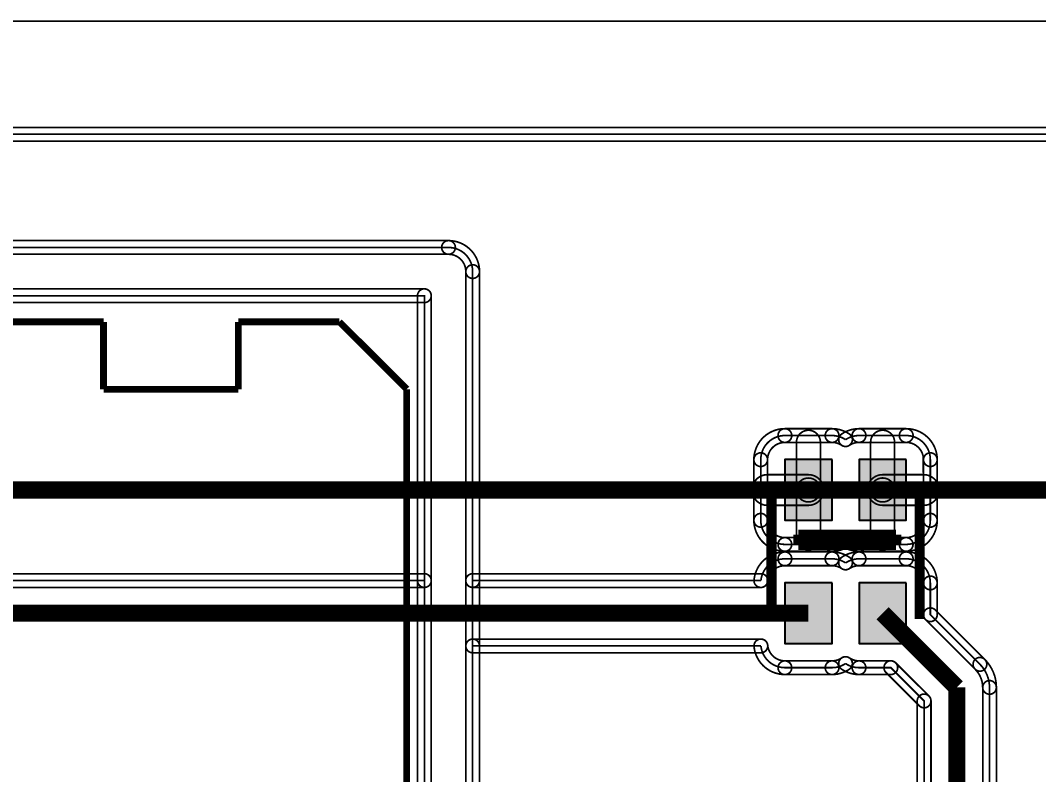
# Model space of a CAD drawing. Header units: millimetres. Extents: x -20.3 to 71.3, y -20.5 to 20.3.
# Drawn here: x 34.37 to 49.47, y 9.13 to 20.33 of the extents above; entities that cross this region are included whole.
import ezdxf

# ---------------------------------------------------------------- set-up
doc = ezdxf.new("R2010")
doc.units = ezdxf.units.MM
for name, color, linetype, true_color in [('Bottom Layer', 7, 'Continuous', 0x0000ff), ('Top Layer', 7, 'Continuous', 0xff0000), ('Top Silkscreen Layer', 7, 'Continuous', 0xffcc00)]:
    doc.layers.add(name, color=color, linetype=linetype, true_color=true_color)

msp = doc.modelspace()

# ---------------------------------------------------------------- hatches: boundary and pattern name
at = {"layer": 'Top Layer'}
for points in [[(46.409, 13.811), (45.709, 13.811), (45.709, 12.911), (46.409, 12.911)], [(47.509, 13.811), (46.809, 13.811), (46.809, 12.911), (47.509, 12.911)], [(46.409, 11.981), (45.709, 11.981), (45.709, 11.081), (46.409, 11.081)], [(47.509, 11.981), (46.809, 11.981), (46.809, 11.081), (47.509, 11.081)]]:
    msp.add_hatch(color=256, dxfattribs=at).paths.add_polyline_path(points)

# ---------------------------------------------------------------- linework, layer by layer
at = {"layer": 'Bottom Layer', "const_width": 0.0254}
for points in [[(-20.32, 20.32), (71.12, 20.32), (71.12, -20.193), (71.247, -20.32), (-20.066, -20.32), (-20.193, -20.447)], [(19.076, -17.039), (19.076, 16.245), (40.36, 16.245), (40.36, -17.039)]]:
    msp.add_lwpolyline(points, close=True, dxfattribs=at)
for points in [[(0.449, 18.54, -1), (0.449, 18.743), (49.999, 18.743, -1), (49.999, 18.54)], [(0, -18.642, -0.414214), (-18.642, 0, -0.414188), (-0.002, 18.642), (0.392, 18.638), (0.392, 18.638, 0.0013), (0.393, 18.638), (0.393, 18.638, 0.0013), (0.395, 18.638, 0.037953), (0.449, 18.642), (49.999, 18.642), (50.166, 18.641, -0.411609), (68.642, 0, -0.414214), (50, -18.642, -0.000105), (49.992, -18.642), (49.96, -18.642), (49.96, -18.642, 0.000262), (49.96, -18.642, 0.004211), (49.954, -18.642), (0, -18.642)], [(18.718, 16.86, -1), (18.718, 17.063), (40.718, 17.063, -1), (40.718, 16.86)], [(40.718, 17.063, -0.414214), (41.178, 16.603, -1), (40.975, 16.603, 0.414214), (40.718, 16.86, -1)], [(40.718, 16.86, -1), (40.718, 17.063), (40.718, 17.063, -1), (40.718, 16.86)], [(41.178, -17.397, -1), (40.975, -17.397), (40.975, 16.603, -1), (41.178, 16.603)], [(40.975, 16.603, -1), (41.178, 16.603), (41.178, 16.603, -1), (40.975, 16.603)], [(19.076, 16.143, -1), (19.076, 16.346), (40.36, 16.346, -1), (40.36, 16.143)], [(40.258, 16.245, -1), (40.462, 16.245), (40.462, -17.039, -1), (40.258, -17.039)]]:
    msp.add_lwpolyline(points, format="xyb", close=True, dxfattribs=at)
msp.add_lwpolyline([(18.718, -17.755), (40.718, -17.755), (40.718, -17.755, 0.414214), (41.076, -17.397), (41.076, -17.397), (41.076, 16.603), (41.076, 16.603, 0.414214), (40.718, 16.961), (40.718, 16.961), (18.718, 16.961)], format="xyb", dxfattribs=at)
at = {"layer": 'Top Layer', "const_width": 0.0254}
msp.add_lwpolyline([(-20.193, 20.32), (71.247, 20.32), (71.247, -20.32), (-20.066, -20.32), (-20.193, -20.447)], close=True, dxfattribs=at)
for points in [[(0.449, 18.54, -1), (0.449, 18.743), (49.999, 18.743, -1), (49.999, 18.54)], [(0, -18.642, -0.414214), (-18.642, 0, -0.414188), (-0.002, 18.642), (0.392, 18.638), (0.392, 18.638, 0.0013), (0.393, 18.638), (0.393, 18.638, 0.0013), (0.395, 18.638, 0.037953), (0.449, 18.642), (49.999, 18.642), (50.166, 18.641, -0.411609), (68.642, 0, -0.414214), (50, -18.642, -0.000105), (49.992, -18.642), (49.96, -18.642), (49.96, -18.642, 0.000262), (49.96, -18.642, 0.004211), (49.954, -18.642), (0, -18.642)], [(18.718, 16.86, -1), (18.718, 17.063), (40.718, 17.063, -1), (40.718, 16.86)], [(40.718, 17.063, -0.414214), (41.178, 16.603, -1), (40.975, 16.603, 0.414214), (40.718, 16.86, -1)], [(40.718, 16.86, -1), (40.718, 17.063), (40.718, 17.063, -1), (40.718, 16.86)], [(41.178, 12.016, -1), (40.975, 12.016), (40.975, 16.603, -1), (41.178, 16.603)], [(40.975, 16.603, -1), (41.178, 16.603), (41.178, 16.603, -1), (40.975, 16.603)], [(19.076, 16.143, -1), (19.076, 16.346), (40.36, 16.346, -1), (40.36, 16.143)], [(40.258, 16.245, -1), (40.462, 16.245), (40.462, 12.016, -1), (40.258, 12.016)], [(45.249, 13.811, -0.414214), (45.709, 14.271, -1), (45.709, 14.067, 0.414214), (45.452, 13.811, -1)], [(45.709, 14.067, -1), (45.709, 14.271), (46.409, 14.271, -1), (46.409, 14.067)], [(46.236, 13.361, -1), (45.881, 13.361), (45.881, 14.07, -1), (46.236, 14.07)], [(46.409, 14.271, -0.14925), (46.666, 14.192, -1), (46.552, 14.024, 0.14925), (46.409, 14.067, -1)], [(46.552, 14.192, -0.14925), (46.809, 14.271, -1), (46.809, 14.067, 0.14925), (46.666, 14.024, -1)], [(46.809, 14.067, -1), (46.809, 14.271), (47.509, 14.271, -1), (47.509, 14.067)], [(46.981, 14.07, -1), (47.337, 14.07), (47.337, 13.361, -1), (46.981, 13.361)], [(47.509, 14.271, -0.414214), (47.969, 13.811, -1), (47.766, 13.811, 0.414214), (47.509, 14.067, -1)], [(47.509, 12.553, 0.414214), (47.867, 12.911), (47.867, 13.811), (47.867, 13.811, 0.414214), (47.509, 14.169), (46.809, 14.169, 0.14925), (46.609, 14.108, 0.14925), (46.409, 14.169), (45.709, 14.169, 0.414214), (45.351, 13.811), (45.351, 12.911, 0.414214), (45.709, 12.553), (46.409, 12.553, 0.14925), (46.609, 12.614, 0.14925), (46.809, 12.553)], [(45.249, 13.811, -1), (45.452, 13.811), (45.452, 12.911, -1), (45.249, 12.911)], [(47.969, 12.911, -1), (47.766, 12.911), (47.766, 13.811, -1), (47.969, 13.811)], [(47.766, 13.811, -1), (47.969, 13.811), (47.969, 13.811, -1), (47.766, 13.811)], [(45.45, 13.133, -1), (45.45, 13.588), (46.059, 13.588, -1), (46.059, 13.133)], [(47.159, 13.133, -1), (47.159, 13.588), (47.768, 13.588, -1), (47.768, 13.133)], [(45.881, 13.361, -1), (46.236, 13.361), (46.236, 12.652, -1), (45.881, 12.652)], [(47.337, 12.652, -1), (46.981, 12.652), (46.981, 13.361, -1), (47.337, 13.361)], [(45.709, 12.451, -0.414214), (45.249, 12.911, -1), (45.452, 12.911, 0.414214), (45.709, 12.654, -1)], [(47.969, 12.911, -0.414214), (47.509, 12.451, -1), (47.509, 12.654, 0.414214), (47.766, 12.911, -1)], [(46.666, 12.53, -0.14925), (46.409, 12.451, -1), (46.409, 12.654, 0.14925), (46.552, 12.698, -1)], [(46.809, 12.451, -0.14925), (46.552, 12.53, -1), (46.666, 12.698, 0.14925), (46.809, 12.654, -1)], [(45.709, 12.451, -1), (45.709, 12.654), (46.409, 12.654, -1), (46.409, 12.451)], [(46.809, 12.451, -1), (46.809, 12.654), (47.509, 12.654, -1), (47.509, 12.451)], [(45.251, 12.026, -0.385712), (45.709, 12.441, -1), (45.709, 12.237, 0.385712), (45.454, 12.006, -1)], [(45.709, 12.237, -1), (45.709, 12.441), (46.409, 12.441, -1), (46.409, 12.237)], [(46.409, 12.441, -0.149362), (46.666, 12.362, -1), (46.552, 12.194, 0.149362), (46.409, 12.237, -1)], [(46.552, 12.362, -0.149362), (46.809, 12.441, -1), (46.809, 12.237, 0.149362), (46.666, 12.194, -1)], [(46.809, 12.237, -1), (46.809, 12.441), (47.509, 12.441, -1), (47.509, 12.237)], [(47.509, 12.441, -0.414214), (47.969, 11.981, -1), (47.766, 11.981, 0.414214), (47.509, 12.237, -1)], [(24.866, 11.914, -1), (24.866, 12.118), (40.36, 12.118, -1), (40.36, 11.914)], [(41.076, 11.914, -1), (41.076, 12.118), (45.353, 12.118, -1), (45.353, 11.914)], [(47.969, 11.509, -1), (47.766, 11.509), (47.766, 11.981, -1), (47.969, 11.981)], [(47.796, 11.437, -1), (47.939, 11.581), (48.675, 10.845, -1), (48.531, 10.701)], [(41.178, 8.546, -1), (40.975, 8.546), (40.975, 11.046, -1), (41.178, 11.046)], [(41.076, 10.944, -1), (41.076, 11.147), (45.353, 11.147, -1), (45.353, 10.944)], [(45.709, 10.621, -0.385712), (45.251, 11.036, -1), (45.454, 11.056, 0.385712), (45.709, 10.824, -1)], [(46.666, 10.7, -0.149362), (46.409, 10.621, -1), (46.409, 10.824, 0.149362), (46.552, 10.868, -1)], [(46.809, 10.621, -0.149362), (46.552, 10.7, -1), (46.666, 10.868, 0.149362), (46.809, 10.824, -1)], [(48.675, 10.845, -0.198912), (48.847, 10.43, -1), (48.644, 10.43, 0.198912), (48.531, 10.701, -1)], [(48.531, 10.701, -1), (48.675, 10.845), (48.675, 10.845, -1), (48.531, 10.701)], [(45.709, 10.621, -1), (45.709, 10.824), (46.409, 10.824, -1), (46.409, 10.621)], [(46.809, 10.621, -1), (46.809, 10.824), (47.281, 10.824, -1), (47.281, 10.621)], [(47.209, 10.651, -1), (47.353, 10.795), (47.847, 10.301, -1), (47.703, 10.157)], [(48.847, 1.976, -1), (48.644, 1.976), (48.644, 10.43, -1), (48.847, 10.43)], [(48.847, 10.43, -1), (48.644, 10.43), (48.644, 10.43, -1), (48.847, 10.43)], [(47.673, 10.229, -1), (47.877, 10.229), (47.877, 1.976, -1), (47.673, 1.976)]]:
    msp.add_lwpolyline(points, format="xyb", close=True, dxfattribs=at)
for points in [[(48.745, 1.976), (48.745, 10.43), (48.745, 10.43, 0.198912), (48.603, 10.773), (48.603, 10.773), (47.867, 11.509), (47.867, 11.981, 0.414214), (47.509, 12.339), (46.809, 12.339, 0.149362), (46.609, 12.278, 0.149362), (46.409, 12.339), (45.709, 12.339, 0.385712), (45.353, 12.016), (41.076, 12.016), (41.076, 16.603), (41.076, 16.603, 0.414214), (40.718, 16.961), (40.718, 16.961), (18.718, 16.961)], [(41.076, 8.546), (41.076, 11.046), (45.353, 11.046, 0.385712), (45.709, 10.723), (46.409, 10.723, 0.149362), (46.609, 10.784, 0.149362), (46.809, 10.723), (47.281, 10.723), (47.775, 10.229), (47.775, 1.976, 0.189684)]]:
    msp.add_lwpolyline(points, format="xyb", dxfattribs=at)
at = {"layer": 'Top Layer'}
for points, const_width in [([(19.076, 16.245), (40.36, 16.245), (40.36, 12.016), (24.866, 12.016)], 0.0254), ([(47.159, 13.361), (21.616, 13.361)], 0.254), ([(47.159, 13.361), (52.462, 13.361)], 0.254), ([(24.866, 11.531), (46.059, 11.531)], 0.254), ([(47.159, 11.531), (48.26, 10.43)], 0.254), ([(48.26, 10.43), (48.26, 1.524)], 0.254)]:
    msp.add_lwpolyline(points, dxfattribs=dict(at, const_width=const_width))
for points in [[(46.409, 13.811), (45.709, 13.811), (45.709, 12.911), (46.409, 12.911)], [(47.509, 13.811), (46.809, 13.811), (46.809, 12.911), (47.509, 12.911)], [(46.409, 11.981), (45.709, 11.981), (45.709, 11.081), (46.409, 11.081)], [(47.509, 11.981), (46.809, 11.981), (46.809, 11.081), (47.509, 11.081)]]:
    msp.add_lwpolyline(points, close=True, dxfattribs=at)
at = {"layer": 'Top Silkscreen Layer'}
for points, const_width in [([(35.599, 15.857), (30.099, 15.857)], 0.1), ([(35.599, 15.857), (30.099, 15.857)], 0.1), ([(35.599, 14.857), (35.599, 15.857)], 0.1), ([(35.599, 14.857), (35.599, 15.857)], 0.1), ([(39.099, 15.857), (37.599, 15.857)], 0.1), ([(37.599, 15.857), (37.599, 14.857)], 0.1), ([(39.099, 15.857), (37.599, 15.857)], 0.1), ([(37.599, 15.857), (37.599, 14.857)], 0.1), ([(40.099, 14.857), (39.099, 15.857)], 0.1), ([(40.099, 14.857), (39.099, 15.857)], 0.1), ([(37.599, 14.857), (35.599, 14.857)], 0.1), ([(37.599, 14.857), (35.599, 14.857)], 0.1), ([(40.099, -17.143), (40.099, 14.857)], 0.1), ([(40.099, -17.143), (40.099, 14.857)], 0.1), ([(47.759, 13.746), (47.747, 13.746)], 0.254), ([(47.759, 13.746), (47.747, 13.746)], 0.254), ([(45.509, 13.446), (45.509, 11.446)], 0.152), ([(45.509, 13.446), (45.509, 11.446)], 0.152), ([(47.709, 11.446), (47.709, 13.446)], 0.152), ([(47.709, 11.446), (47.709, 13.446)], 0.152), ([(45.909, 12.546), (45.909, 12.696)], 0.152), ([(47.359, 12.696), (45.909, 12.696)], 0.152), ([(45.909, 12.546), (45.909, 12.696)], 0.152), ([(47.359, 12.696), (45.909, 12.696)], 0.152), ([(47.359, 12.696), (47.359, 12.546)], 0.152), ([(47.359, 12.696), (47.359, 12.546)], 0.152), ([(45.959, 12.546), (45.909, 12.546)], 0.152), ([(45.959, 12.546), (45.909, 12.546)], 0.152), ([(47.359, 12.546), (45.959, 12.546)], 0.152), ([(47.359, 12.546), (45.959, 12.546)], 0.152)]:
    msp.add_lwpolyline(points, dxfattribs=dict(at, const_width=const_width))

doc.saveas('drawing.dxf')
